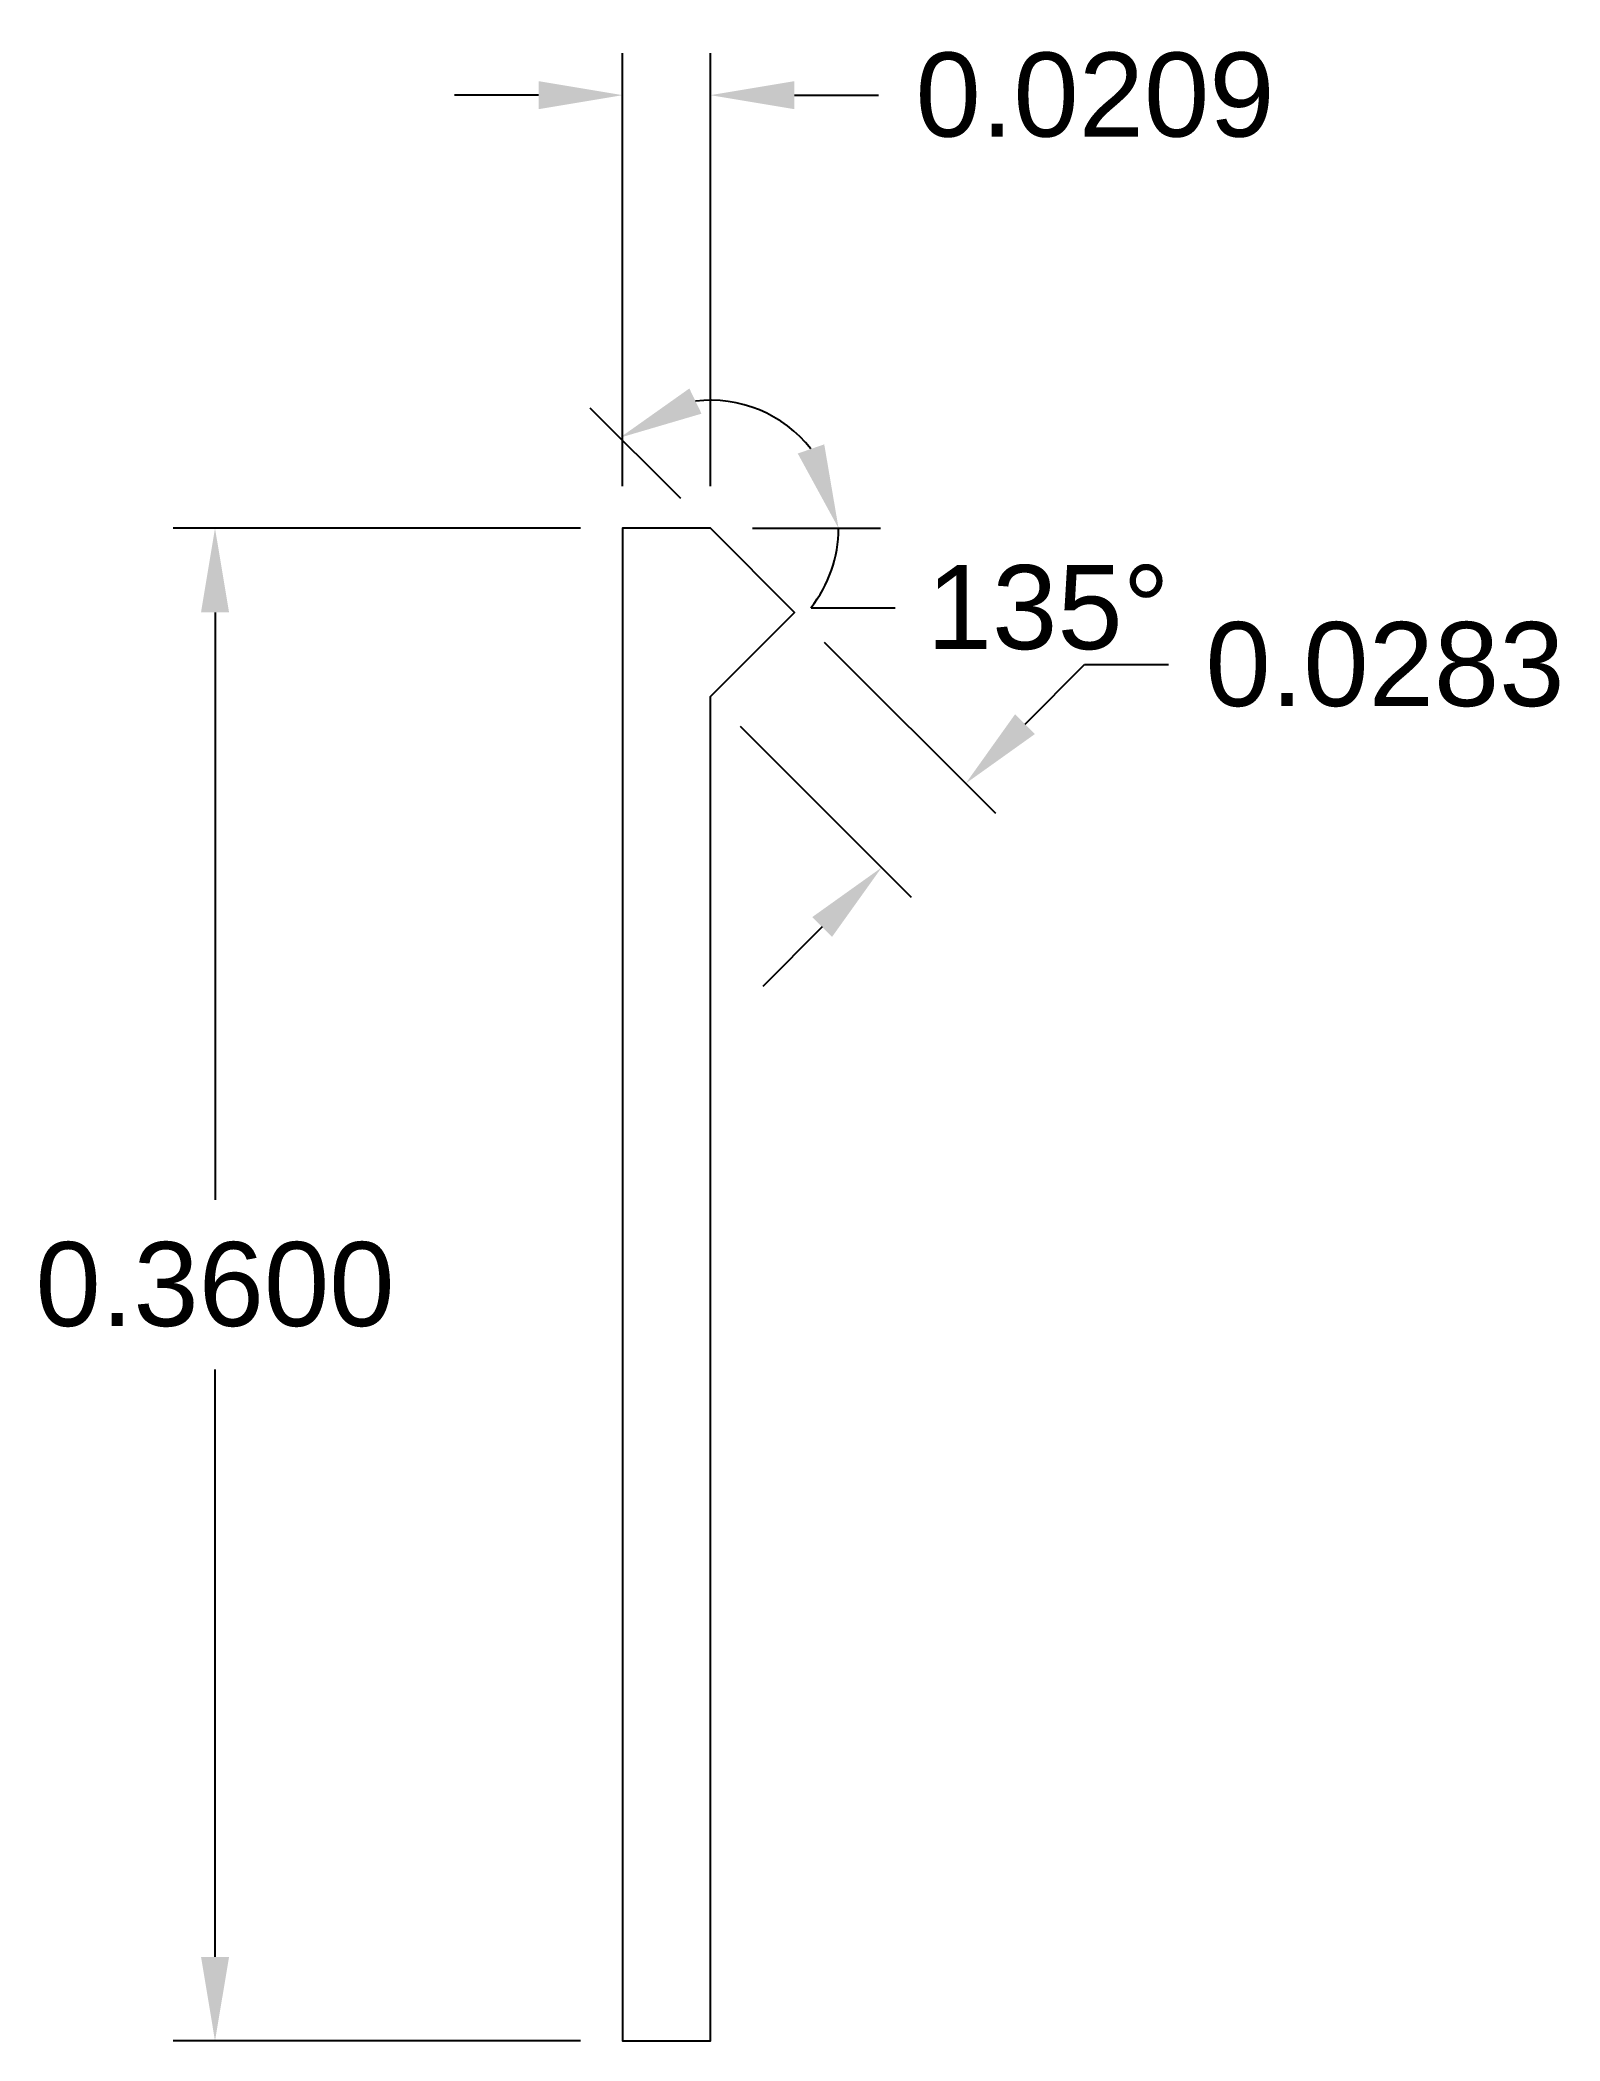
# Model space of a CAD drawing. Header units: inches. Extents: x 23.294 to 23.655, y 12.541 to 13.017.
import ezdxf

# ---------------------------------------------------------------- set-up
doc = ezdxf.new("R2010")
doc.units = ezdxf.units.IN
doc.header["$MEASUREMENT"] = 0
doc.layers.add('Bolte', color=130, linetype='Continuous')
doc.layers.add('dim', color=30, linetype='Continuous')
doc.styles.get("Standard").update_dxf_attribs({"font": 'arial.ttf'})
doc.dimstyles.get("Standard").update_dxf_attribs({"dimtxt": 0.02, "dimasz": 0.02, "dimexe": 0.01, "dimexo": 0.01, "dimgap": 0.01, "dimtad": 0, "dimtih": 1, "dimtoh": 1, "dimdec": 4, "dimzin": 0, "dimdsep": 46, "dimtxsty": 'Standard', "dimcen": 0.09, "dimadec": 0, "dimazin": 0, "dimtfac": 1, "dimtdec": 4, "dimtofl": 0, "dimtmove": 0, "dimatfit": 3, "dimfxl": 1, "dimtolj": 1, "dimtzin": 0, "dimarcsym": 0})

# ---------------------------------------------------------------- blocks, each defined once
blk = doc.blocks.new('*D1')
at = {"layer": 'Defpoints', "color": 0, "transparency": 16777216}
for p in [(23.45324, 13.00408), (23.43235, 12.901), (23.45324, 12.901)]:
    blk.add_point(p, dxfattribs=at)
at = {"layer": 'dim', "color": 0, "lineweight": -2, "transparency": 16777216}
for p, q in [((23.43235, 12.911), (23.43235, 13.01408)), ((23.45324, 12.911), (23.45324, 13.01408)), ((23.41235, 13.00408), (23.39235, 13.00408)), ((23.47324, 13.00408), (23.49324, 13.00408))]:
    blk.add_line(p, q, dxfattribs=at)
at = {"layer": 'dim', "color": 0, "transparency": 16777216}
for points in [[(23.41235, 13.00742), (23.41235, 13.00075), (23.43235, 13.00408)], [(23.47324, 13.00742), (23.47324, 13.00075), (23.45324, 13.00408)]]:
    blk.add_solid(points, dxfattribs=at)
at = {"layer": 'dim', "color": 0, "transparency": 16777216, "insert": (23.54478, 13.00408), "char_height": 0.02, "attachment_point": 5}
blk.add_mtext('\\A1;0.0209', dxfattribs=at)
blk = doc.blocks.new('*D2')
at = {"layer": 'Defpoints', "color": 0, "transparency": 16777216}
for p in [(23.43235, 12.901), (23.33534, 12.541), (23.43235, 12.541)]:
    blk.add_point(p, dxfattribs=at)
at = {"layer": 'dim', "color": 0, "lineweight": -2, "transparency": 16777216}
for p, q in [((23.42235, 12.901), (23.32534, 12.901)), ((23.33534, 12.881), (23.33534, 12.74121)), ((23.33534, 12.561), (23.33534, 12.70078)), ((23.42235, 12.541), (23.32534, 12.541))]:
    blk.add_line(p, q, dxfattribs=at)
at = {"layer": 'dim', "color": 0, "transparency": 16777216}
for points in [[(23.33201, 12.881), (23.33868, 12.881), (23.33534, 12.901)], [(23.33201, 12.561), (23.33868, 12.561), (23.33534, 12.541)]]:
    blk.add_solid(points, dxfattribs=at)
at = {"layer": 'dim', "color": 0, "transparency": 16777216, "insert": (23.33534, 12.721), "char_height": 0.02, "attachment_point": 5}
blk.add_mtext('\\A1;0.3600', dxfattribs=at)
blk = doc.blocks.new('*D3')
at = {"layer": 'Defpoints', "color": 0, "transparency": 16777216}
for p in [(23.47324, 12.881), (23.45324, 12.861), (23.51398, 12.84026)]:
    blk.add_point(p, dxfattribs=at)
at = {"layer": 'dim', "color": 0, "lineweight": -2, "transparency": 16777216}
for p, q in [((23.48032, 12.87392), (23.52105, 12.83319)), ((23.52812, 12.8544), (23.54226, 12.86855)), ((23.54226, 12.86855), (23.56226, 12.86855)), ((23.46032, 12.85392), (23.50105, 12.81319)), ((23.47984, 12.80612), (23.46569, 12.79198))]:
    blk.add_line(p, q, dxfattribs=at)
at = {"layer": 'dim', "color": 0, "transparency": 16777216}
for points in [[(23.52576, 12.85676), (23.53048, 12.85205), (23.51398, 12.84026)], [(23.47748, 12.80848), (23.48219, 12.80376), (23.49398, 12.82026)]]:
    blk.add_solid(points, dxfattribs=at)
at = {"layer": 'dim', "color": 0, "transparency": 16777216, "insert": (23.61378, 12.86855), "char_height": 0.02, "attachment_point": 5}
blk.add_mtext('\\A1;0.0283', dxfattribs=at)
blk = doc.blocks.new('*D4')
at = {"layer": 'Defpoints', "color": 0, "transparency": 16777216}
for p in [(23.45324, 12.93149), (23.43235, 12.901), (23.45324, 12.901), (23.45324, 12.901), (23.47324, 12.881)]:
    blk.add_point(p, dxfattribs=at)
at = {"layer": 'dim', "color": 0, "lineweight": -2, "transparency": 16777216}
for p, q in [((23.44617, 12.90807), (23.42461, 12.92963)), ((23.46324, 12.901), (23.49374, 12.901)), ((23.47718, 12.8821), (23.49718, 12.8821))]:
    blk.add_line(p, q, dxfattribs=at)
for start, end in [(38.2866, 96.7134), (321.7134, 360)]:
    blk.add_arc((23.45324, 12.901), 0.03049, start, end, dxfattribs=at)
at = {"layer": 'dim', "color": 0, "transparency": 16777216}
for points in [[(23.45113, 12.92828), (23.44823, 12.93428), (23.43168, 12.92256)], [(23.48033, 12.92098), (23.47403, 12.9188), (23.48374, 12.901)]]:
    blk.add_solid(points, dxfattribs=at)
at = {"layer": 'dim', "color": 0, "transparency": 16777216, "insert": (23.53363, 12.8821), "char_height": 0.02, "attachment_point": 5}
blk.add_mtext('\\A1;135°', dxfattribs=at)

msp = doc.modelspace()

# ---------------------------------------------------------------- linework, layer by layer
at = {"layer": 'Bolte'}
msp.add_lwpolyline([(23.43235, 12.86103), (23.43235, 12.541), (23.45324, 12.541), (23.45324, 12.861), (23.47324, 12.881), (23.45324, 12.901), (23.43235, 12.901)], close=True, dxfattribs=at)

# ---------------------------------------------------------------- dimensions: what is measured, and where the dimension line sits
at = {"layer": 'dim'}
dim = msp.add_linear_dim(base=(23.45324, 13.00408), p1=(23.43235, 12.901), p2=(23.45324, 12.901), dimstyle='Standard', dxfattribs=at)
dim.commit()
dim.dimension.update_dxf_attribs({"geometry": '*D1', "text_midpoint": (23.54478, 13.00408)})
dim = msp.add_angular_dim_2l(base=(23.45324, 12.93149), line1=((23.47324, 12.881), (23.45324, 12.901)), line2=((23.45324, 12.901), (23.43235, 12.901)), dimstyle='Standard', dxfattribs=at)
dim.commit()
dim.dimension.update_dxf_attribs({"geometry": '*D4', "text_midpoint": (23.53363, 12.8821)})
dim = msp.add_linear_dim(base=(23.33534, 12.541), p1=(23.43235, 12.901), p2=(23.43235, 12.541), angle=90, dimstyle='Standard', dxfattribs=at)
dim.commit()
dim.dimension.update_dxf_attribs({"geometry": '*D2', "text_midpoint": (23.33534, 12.721)})
dim = msp.add_aligned_dim(p1=(23.45324, 12.861), p2=(23.47324, 12.881), distance=-0.05761, dimstyle='Standard', dxfattribs=at)
dim.commit()
dim.dimension.update_dxf_attribs({"geometry": '*D3', "text_midpoint": (23.61378, 12.86855)})

doc.saveas('drawing.dxf')
